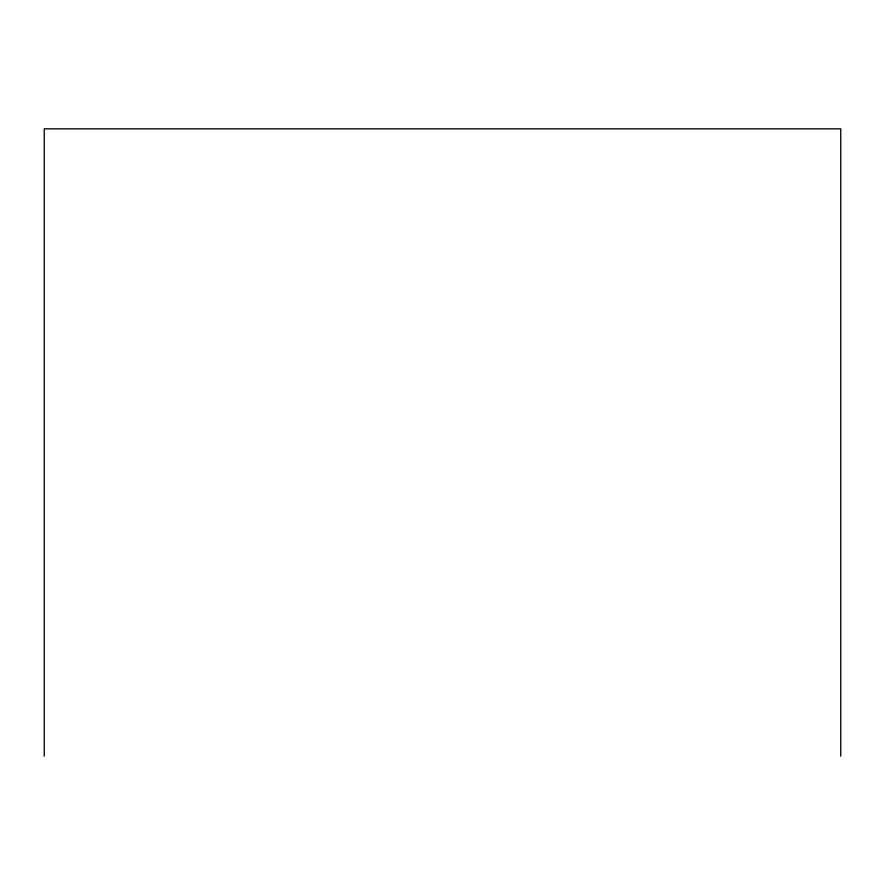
<?xml version="1.0" encoding="UTF-8"?>
<svg xmlns="http://www.w3.org/2000/svg" width="885" height="885" viewBox="0 0 885 885"><rect width="100%" height="100%" fill="white"/><g stroke="black" fill="none" stroke-linecap="round" stroke-linejoin="round"><path stroke-width="1.33" d="M840.75 756.166L840.75 128.834L44.25 128.834L44.25 756.166"/></g></svg>
